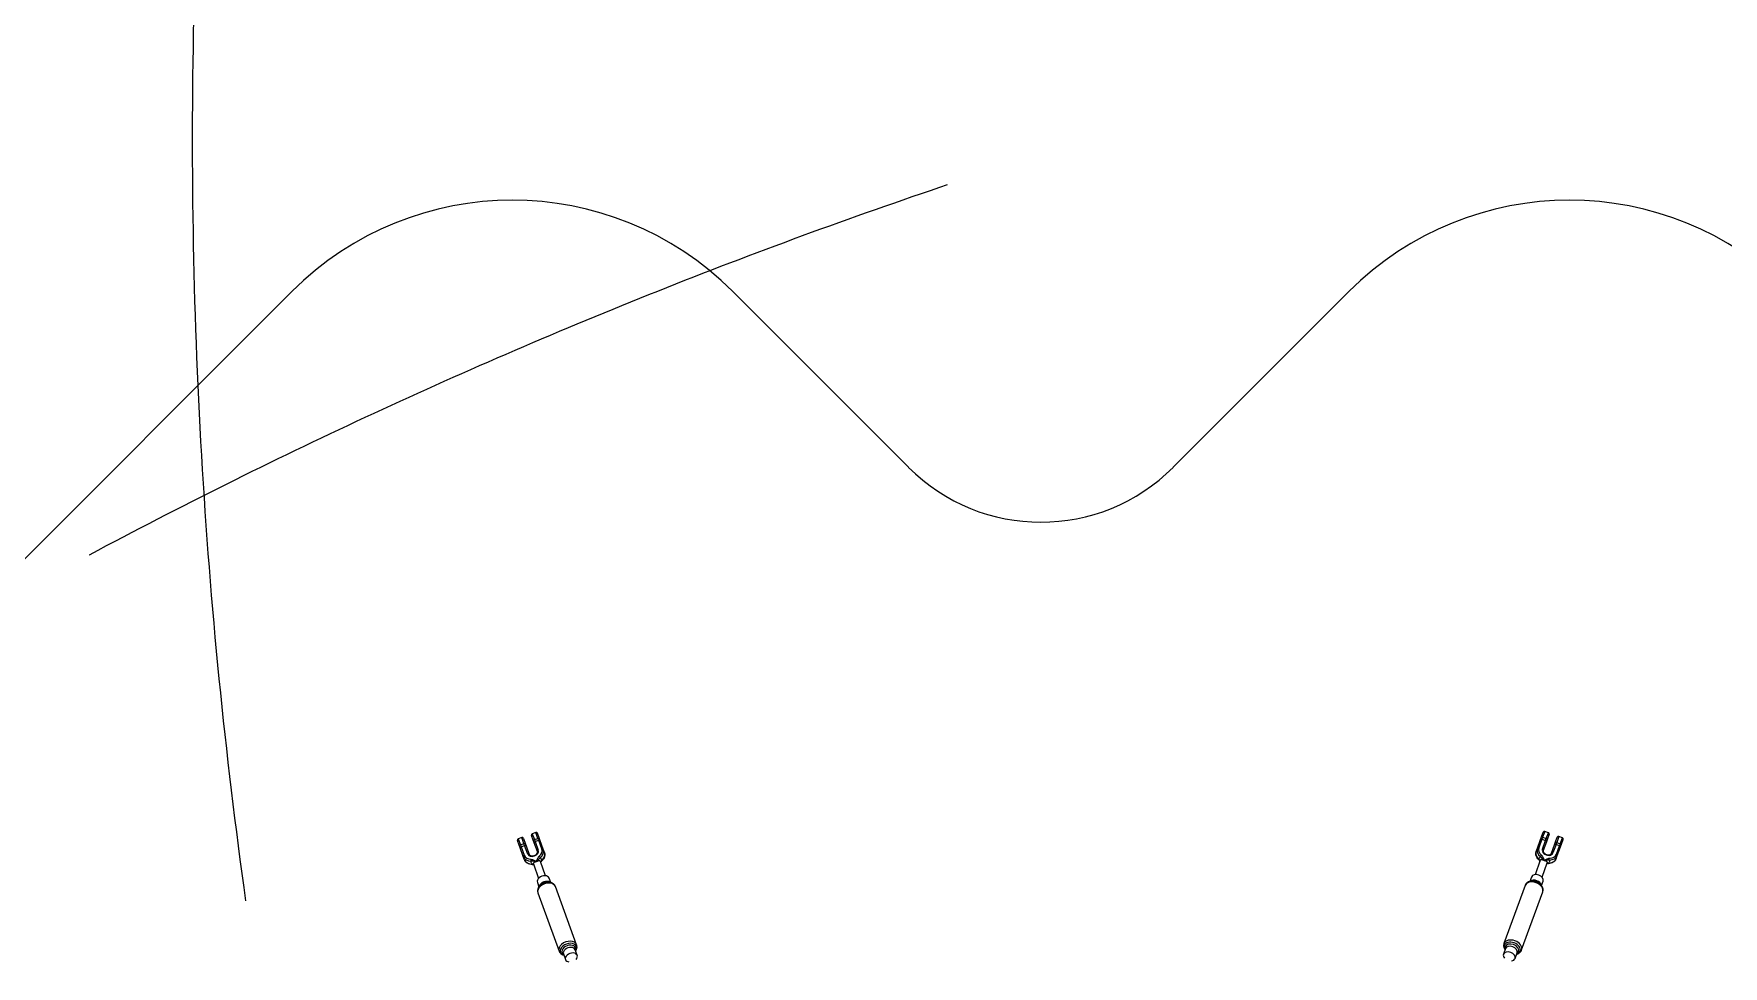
# Model space of a CAD drawing. Header units: millimetres. Extents: x -71377 to 516042, y -145869 to 441446.
# Drawn here: x 212327 to 215035, y 138813 to 140307 of the extents above; entities that cross this region are included whole.
import ezdxf

# ---------------------------------------------------------------- set-up
doc = ezdxf.new("R2010")
doc.units = ezdxf.units.MM
doc.header["$LTSCALE"] = 1000
doc.linetypes.add('_점선_M_', pattern=[3, 1.5, -1.5])
for name, color, linetype, lineweight in [('04', 4, 'Continuous', 5), ('09_HID', 9, '_점선_M_', 5), ('조경라인_dwg', 8, 'Continuous', 5)]:
    doc.layers.add(name, color=color, linetype=linetype, lineweight=lineweight)

# ---------------------------------------------------------------- blocks, each defined once
blk = doc.blocks.new('조경라인_dwg_A$C4b4f5580-7862184-지반층 배치도')
at = {"layer": '04'}
for p, q in [((-3998.1, -74.7), (-3993.1, -88.4)), ((-3987.5, -86.3), (-3992.5, -72.6)), ((-3964.9, -78.1), (-3969.9, -64.4)), ((-2361.8, -62.7), (-2366.7, -76.4)), ((-2361.1, -78.4), (-2356.1, -64.8)), ((-2338.6, -86.6), (-2333.6, -73)), ((-3978.5, -102.3), (-3970.1, -125.3)), ((-3958.8, -121.2), (-3967.2, -98.2)), ((-2364.5, -96.4), (-2372.8, -119.5)), ((-2361.6, -123.6), (-2353.2, -100.5)), ((-3972, -131.8), (-3969.5, -138.7)), ((-3965.1, -134.5), (-3965.8, -135)), ((-3955.9, -131.4), (-3956.7, -131.5)), ((-3950.7, -131.9), (-3953.2, -124.9)), ((-2378.5, -123.2), (-2381, -130.1)), ((-2374.9, -129.7), (-2375.7, -129.7)), ((-2365.9, -133.2), (-2366.6, -132.8)), ((-2362.2, -137), (-2359.7, -130)), ((-3971.2, -148.7), (-3937.2, -241.9)), ((-3909.1, -231.7), (-3943, -138.5)), ((-2388.7, -136.7), (-2422.6, -229.9)), ((-2394.4, -240.1), (-2360.5, -147)), ((-3908.2, -248.6), (-3911.5, -239.7)), ((-2420.2, -237.9), (-2423.5, -246.8)), ((-3930.3, -246.5), (-3927, -255.5)), ((-2404.7, -253.7), (-2401.4, -244.7))]:
    blk.add_line(p, q, dxfattribs=at)
at = {"layer": '04', "flags": 128}
for points in [[(-3971.1, -61.2), (-3974.5, -51.8), (-3980.2, -53.9), (-3976.7, -63.3), (-3971.1, -61.2), (-3970.5, -62.9), (-3969.9, -64.4), (-3975.6, -66.5), (-3970.6, -80.2)], [(-3960.7, -83.8), (-3962.6, -78.7), (-3967.6, -65), (-3969.2, -60.5), (-3972, -53)], [(-2370.9, -82.1), (-2369.1, -77), (-2364.1, -63.3), (-2362.5, -58.8), (-2359.7, -51.3)], [(-2360.6, -59.5), (-2361.2, -61.2), (-2361.8, -62.7), (-2356.1, -64.8), (-2355.6, -63.3), (-2355, -61.6), (-2351.5, -52.1), (-2357.2, -50.1), (-2360.6, -59.5), (-2355, -61.6)], [(-3992.7, -95.4), (-3994.6, -90.3), (-3999.5, -76.6), (-4001.2, -72.2), (-4003.9, -64.6)], [(-3999.3, -71.5), (-3998.7, -73.2), (-3998.1, -74.7), (-3992.5, -72.6), (-3993, -71.2), (-3993.6, -69.4), (-3997.1, -60), (-4002.7, -62.1), (-3999.3, -71.5), (-3993.6, -69.4)], [(-3994.5, -61.2), (-3991.8, -68.7), (-3990.1, -73.2), (-3985.2, -86.9)], [(-3972, -82.1), (-3977, -68.4), (-3978.6, -64), (-3981.4, -56.4)], [(-3976.7, -63.3), (-3976.1, -65), (-3975.6, -66.5)], [(-2350.3, -54.7), (-2353.1, -62.2), (-2354.7, -66.7), (-2359.7, -80.4)], [(-2346.5, -85.2), (-2341.6, -71.5), (-2339.9, -67), (-2337.2, -59.5)], [(-2332.4, -69.8), (-2329, -60.3), (-2334.6, -58.3), (-2338, -67.7), (-2332.4, -69.8), (-2333, -71.5), (-2333.6, -73), (-2339.2, -70.9), (-2344.2, -84.6)], [(-2338, -67.7), (-2338.7, -69.4), (-2339.2, -70.9)], [(-2339, -93.7), (-2337.1, -88.6), (-2332.2, -74.9), (-2330.5, -70.4), (-2327.8, -62.9)]]:
    blk.add_lwpolyline(points, dxfattribs=at)
at = {"layer": '04'}
for centre, start, end in [((-3979.5, -55.7), 110.0041, 199.9959), ((-3973.8, -53.7), 19.9818, 110.0463), ((-2357.9, -52), 69.9782, 159.9793), ((-2352.2, -54), 340.0047, 70.0204), ((-4002, -63.9), 110.012, 200.0082), ((-3996.4, -61.9), 20.0148, 109.9921), ((-2335.3, -60.2), 70.0229, 160.0109), ((-2329.7, -62.2), 340.0114, 69.9599)]:
    blk.add_arc(centre, 2, start, end, dxfattribs=at)
for centre, major_axis, ratio, start_param, end_param in [((-3999.3, -71.5), (1.88, 0.68), 0.003045, 3.141593, 4.712389), ((-3997.7, -76), (1.88, 0.68), 0.677633, 2.356194, 3.141593), ((-3997.7, -76), (1.88, 0.68), 0.677633, 1.570796, 2.356194), ((-3993.6, -69.4), (1.88, 0.68), 0.003045, 4.712389, 6.283185), ((-3992, -73.9), (1.88, 0.68), 0.677633, 0.785398, 1.570796), ((-3992, -73.9), (1.88, 0.68), 0.677633, 0, 0.785398), ((-3979, -83.2), (8.46, 3.08), 0.7354, 3.141593, 6.283185), ((-3976.7, -63.3), (1.88, 0.68), 0.003045, 3.141593, 4.712389), ((-3975.1, -67.8), (1.88, 0.68), 0.677633, 2.356194, 3.141593), ((-3975.1, -67.8), (1.88, 0.68), 0.677633, 1.570796, 2.356194), ((-3970.1, -81.4), (1.88, 0.68), 0.677633, 2.356194, 3.141593), ((-3970.1, -81.4), (1.88, 0.68), 0.677633, 1.570796, 2.356194), ((-3971.1, -61.2), (1.88, 0.68), 0.003045, 4.712389, 6.283185), ((-3969.5, -65.7), (1.88, 0.68), 0.677633, 0.785398, 1.570796), ((-3979, -83.2), (14.1, 5.1), 0.7354, 5.196894, 6.283185), ((-3969.5, -65.7), (1.88, 0.68), 0.677633, 0, 0.785398), ((-3978.6, -84.5), (16, 5.8), 0.7354, 5.196894, 6.283185), ((-3964.5, -79.4), (1.88, 0.68), 0.677633, 0.785398, 1.570796), ((-3964.5, -79.4), (1.88, 0.68), 0.677633, 0, 0.785398), ((-2353.1, -82.8), (-16, 5.8), 0.735099, 0, 1.086291), ((-2367.2, -77.7), (-1.88, 0.68), 0.67796, 5.497787, 6.283185), ((-2367.2, -77.7), (-1.88, 0.68), 0.67796, 4.712389, 5.497787), ((-2352.6, -81.5), (-14.1, 5.1), 0.735099, 0, 1.086291), ((-2362.2, -64), (-1.88, 0.68), 0.67796, 5.497787, 6.283185), ((-2362.2, -64), (-1.88, 0.68), 0.67796, 4.712389, 5.497787), ((-2360.6, -59.5), (-1.88, 0.68), 0.0026, 0, 1.570796), ((-2352.6, -81.5), (-8.46, 3.08), 0.735099, 0, 3.141593), ((-2361.6, -79.7), (-1.88, 0.68), 0.67796, 3.926991, 4.712389), ((-2361.6, -79.7), (-1.88, 0.68), 0.67796, 3.141593, 3.926991), ((-2356.6, -66), (-1.88, 0.68), 0.67796, 3.926991, 4.712389), ((-2355, -61.6), (-1.88, 0.68), 0.0026, 1.570796, 3.141593), ((-2356.6, -66), (-1.88, 0.68), 0.67796, 3.141593, 3.926991), ((-2339.7, -72.2), (-1.88, 0.68), 0.67796, 5.497787, 6.283185), ((-2339.7, -72.2), (-1.88, 0.68), 0.67796, 4.712389, 5.497787), ((-2338, -67.7), (-1.88, 0.68), 0.0026, 0, 1.570796), ((-2334, -74.2), (-1.88, 0.68), 0.67796, 3.926991, 4.712389), ((-2332.4, -69.8), (-1.88, 0.68), 0.0026, 1.570796, 3.141593), ((-2334, -74.2), (-1.88, 0.68), 0.67796, 3.141593, 3.926991), ((-3992.7, -89.6), (1.88, 0.68), 0.677633, 2.356194, 3.141593), ((-3978.6, -84.5), (16, 5.8), 0.7354, 3.141593, 4.227884), ((-3992.7, -89.6), (1.88, 0.68), 0.677633, 1.570796, 2.356194), ((-3979, -83.2), (14.1, 5.1), 0.7354, 3.141593, 4.227884), ((-3976.7, -89.6), (16, 5.8), 0.7354, 3.141593, 4.227884), ((-3987, -87.6), (1.88, 0.68), 0.677633, 0.785398, 1.570796), ((-3987, -87.6), (1.88, 0.68), 0.677633, 0, 0.785398), ((-3981.8, -96.1), (0.04, 2), 0.315622, 0.886738, 2.457535), ((-3980, -101.2), (0.04, 2), 0.315622, 2.457535, 3.141603), ((-3968.7, -91.3), (-1.32, 1.51), 0.315622, 3.82565, 5.396447), ((-3976.7, -89.6), (16, 5.8), 0.7354, 5.196894, 6.283185), ((-3966.8, -96.4), (-1.32, 1.51), 0.315622, 3.141582, 3.82565), ((-2355, -87.9), (-16, 5.8), 0.735099, 0, 1.086291), ((-2364.9, -94.7), (1.32, 1.51), 0.315774, 2.457098, 3.141601), ((-2363, -89.6), (1.32, 1.51), 0.315774, 0.886301, 2.457098), ((-2351.7, -99.4), (-0.04, 2), 0.315774, 3.141584, 3.826088), ((-2355, -87.9), (-16, 5.8), 0.735099, 2.055301, 3.141593), ((-2353.1, -82.8), (-16, 5.8), 0.735099, 2.055301, 3.141593), ((-2349.9, -94.3), (-0.04, 2), 0.315774, 3.826088, 5.396884), ((-2352.6, -81.5), (-14.1, 5.1), 0.735099, 2.055301, 3.141593), ((-2344.7, -85.9), (-1.88, 0.68), 0.67796, 5.497787, 6.283185), ((-2344.7, -85.9), (-1.88, 0.68), 0.67796, 4.712389, 5.497787), ((-2339, -87.9), (-1.88, 0.68), 0.67796, 3.926991, 4.712389), ((-2339, -87.9), (-1.88, 0.68), 0.67796, 3.141593, 3.926991), ((-3962.6, -128.4), (9.4, 3.42), 0.677633, 0, 3.141593), ((-3957.1, -143.6), (14.1, 5.1), 0.677633, 0, 3.141593), ((-3959.4, -137.3), (9.4, 3.42), 0.677633, 0.398195, 2.743398), ((-3958, -141.2), (12.7, 4.6), 0.677633, 1.171997, 1.969595), ((-3958.5, -139.7), (10.8, 3.9), 0.677633, 1.171997, 1.969595), ((-2374.6, -141.9), (-14.1, 5.1), 0.67796, 3.141593, 6.283185), ((-2372.3, -135.5), (-9.4, 3.42), 0.67796, 3.540799, 5.883979), ((-2369.1, -126.6), (-9.4, 3.42), 0.67796, 3.141593, 6.283185), ((-2373.7, -139.4), (-12.7, 4.6), 0.67796, 4.315647, 5.109131), ((-2373.2, -138), (-10.8, 3.9), 0.67796, 4.315647, 5.109131), ((-3923.2, -236.8), (14.1, 5.1), 0.677633, 0, 3.141593), ((-3922.3, -239.2), (12.7, 4.6), 0.677633, 0, 3.141593), ((-3921.7, -240.7), (10.8, 3.9), 0.677633, 0, 3.141593), ((-3920.9, -243.1), (9.4, 3.42), 0.677633, 0, 3.141593), ((-3921.7, -240.7), (10.8, 3.9), 0.677633, 5.772191, 6.283185), ((-3922.3, -239.2), (12.7, 4.6), 0.677633, 5.543665, 6.283185), ((-2414.1, -250.3), (-9.4, 3.42), 0.67796, 3.141593, 6.283185), ((-2409.4, -237.4), (-12.7, 4.6), 0.67796, 0, 0.739521), ((-2408.5, -235), (-14.1, 5.1), 0.67796, 3.141593, 6.283185), ((-2409.4, -237.4), (-12.7, 4.6), 0.67796, 3.141593, 6.283185), ((-2409.9, -238.9), (-10.8, 3.9), 0.67796, 0, 0.510995), ((-2409.9, -238.9), (-10.8, 3.9), 0.67796, 3.141593, 6.283185), ((-2410.8, -241.3), (-9.4, 3.42), 0.67796, 3.141593, 6.283185), ((-2409.4, -237.4), (-12.7, 4.6), 0.67796, 2.402072, 3.141593), ((-2409.9, -238.9), (-10.8, 3.9), 0.67796, 2.630598, 3.141593), ((-3922.3, -239.2), (12.7, 4.6), 0.677633, 3.141593, 3.881113), ((-3921.7, -240.7), (10.8, 3.9), 0.677633, 3.141593, 3.652587), ((-3917.6, -252.1), (9.4, 3.42), 0.677633, 0, 3.141593), ((-3917.6, -252.1), (9.4, 3.42), 0.677633, 3.141593, 4.068893), ((-3917.6, -252.1), (9.4, 3.42), 0.677633, 5.355885, 6.283185), ((-2414.1, -250.3), (-9.4, 3.42), 0.67796, 0, 0.927301), ((-2414.1, -250.3), (-9.4, 3.42), 0.67796, 2.214292, 3.141593)]:
    blk.add_ellipse(centre, major_axis=major_axis, ratio=ratio, start_param=start_param, end_param=end_param, dxfattribs=at)
for points, knots in [([(-2359.7, -80.4), (-2359.8, -80.8), (-2359.9, -81.3), (-2359.8, -82.2), (-2359.7, -82.5), (-2359.5, -83.1), (-2359.2, -83.6), (-2358.9, -84), (-2358.7, -84.3), (-2358.2, -84.9), (-2357.7, -85.4), (-2356.7, -86.2), (-2355.9, -86.6), (-2354.6, -87.2), (-2353.7, -87.5), (-2352.7, -87.6), (-2351.8, -87.7), (-2350.9, -87.7), (-2349.6, -87.6), (-2348.6, -87.2), (-2348, -86.9), (-2347.4, -86.5), (-2347.1, -86.2), (-2346.8, -85.7), (-2346.6, -85.4), (-2346.5, -85.2)], [0, 0, 0, 0, 0.132813, 0.132813, 0.15625, 0.1875, 0.25, 0.25, 0.28125, 0.3125, 0.375, 0.375, 0.5, 0.5, 0.5625, 0.625, 0.625, 0.6875, 0.75, 0.8125, 0.84375, 0.875, 0.9375, 0.9375, 1, 1, 1, 1]), ([(-3980, -103.2), (-3981.5, -103.1), (-3982.9, -102.9), (-3985.6, -102.2), (-3987.4, -101.5), (-3989, -100.3), (-3990, -99.5), (-3990.9, -98.6), (-3991.8, -97.4), (-3992.4, -96.3), (-3992.6, -95.7), (-3992.7, -95.4)], [0, 0, 0, 0, 0.25, 0.25, 0.5, 0.625, 0.625, 0.75, 0.875, 0.9375, 1, 1, 1, 1]), ([(-3985.2, -86.9), (-3985.1, -87.1), (-3985, -87.4), (-3984.6, -87.8), (-3984.4, -88.1), (-3983.9, -88.5), (-3983.3, -88.8), (-3982.7, -89.1), (-3981.8, -89.3), (-3981.3, -89.4), (-3980.3, -89.5), (-3979.2, -89.4), (-3977.7, -89.1), (-3976.4, -88.6), (-3975.5, -88.2), (-3974.7, -87.7), (-3974.3, -87.4), (-3973.6, -86.8), (-3973.3, -86.5), (-3972.8, -85.8), (-3972.3, -85.1), (-3972, -84.4), (-3971.9, -83.7), (-3971.8, -83.4), (-3971.8, -82.7), (-3971.9, -82.4), (-3972, -82.1)], [0, 0, 0, 0, 0.0625, 0.0625, 0.125, 0.15625, 0.1875, 0.25, 0.28125, 0.34375, 0.34375, 0.4375, 0.5, 0.5625, 0.625, 0.625, 0.6875, 0.6875, 0.75, 0.75, 0.8125, 0.875, 0.875, 0.9375, 0.9375, 1, 1, 1, 1]), ([(-3982.3, -94.8), (-3981.8, -94.8), (-3980.9, -94.9), (-3980.1, -95.1), (-3978.9, -95.4), (-3977.6, -96), (-3976, -97), (-3974.7, -97.8), (-3973.9, -98.3), (-3973.5, -98.4)], [0, 0, 0, 0, 0.125, 0.25, 0.25, 0.5, 0.6875, 0.875, 1, 1, 1, 1]), ([(-3980.4, -102.7), (-3980.6, -102.4), (-3980.9, -102.1), (-3981.5, -101.2), (-3981.7, -100.7), (-3982.1, -99.6), (-3982.2, -99.1), (-3982.3, -98.2), (-3982.3, -97.9), (-3982.2, -97.6)], [0, 0, 0, 0, 0.1875, 0.1875, 0.5, 0.5, 0.8125, 0.8125, 1, 1, 1, 1]), ([(-3973.5, -98.4), (-3973.5, -98.4), (-3973.6, -98.4), (-3973.8, -98.4), (-3974.2, -98.4), (-3975.1, -98.3), (-3976.2, -98.2), (-3977.4, -98.1), (-3978.6, -97.9), (-3979.4, -97.8), (-3980.3, -97.6), (-3981.1, -97.6), (-3981.9, -97.6), (-3982.2, -97.6)], [0, 0, 0, 0, 0.005859, 0.015625, 0.046875, 0.125, 0.25, 0.375, 0.5, 0.6875, 0.6875, 0.875, 1, 1, 1, 1]), ([(-3973.5, -98.4), (-3973.9, -98.6), (-3974.3, -98.7), (-3975, -99), (-3975.5, -99.2), (-3976.2, -99.4), (-3976.8, -99.7), (-3977.5, -100), (-3977.9, -100.3), (-3978.2, -100.6), (-3978.5, -101), (-3978.7, -101.6), (-3978.6, -102), (-3978.5, -102.3)], [0, 0, 0, 0, 0.125, 0.125, 0.25, 0.3125, 0.375, 0.5, 0.625, 0.625, 0.75, 0.875, 1, 1, 1, 1]), ([(-3973.5, -98.4), (-3973.3, -98.1), (-3973, -97.4), (-3972.7, -96.3), (-3972.3, -95.2), (-3971.8, -93.7), (-3971.3, -92.7), (-3970.6, -91.6), (-3970.1, -90.9), (-3969.5, -90.3), (-3969.1, -90)], [0, 0, 0, 0, 0.125, 0.25, 0.375, 0.5, 0.75, 0.75, 0.875, 1, 1, 1, 1]), ([(-3967.4, -92.2), (-3967.6, -92.4), (-3968.1, -92.8), (-3968.8, -93.5), (-3969.5, -94.2), (-3970.1, -94.9), (-3970.8, -95.7), (-3971.6, -96.5), (-3972.3, -97.3), (-3972.9, -97.9), (-3973.2, -98.2), (-3973.4, -98.3), (-3973.4, -98.4), (-3973.5, -98.4), (-3973.5, -98.4)], [0, 0, 0, 0, 0.125, 0.25, 0.375, 0.5, 0.625, 0.75, 0.875, 0.9375, 0.96875, 0.984375, 0.992188, 1, 1, 1, 1]), ([(-3967.2, -98.2), (-3967.3, -97.9), (-3967.6, -97.5), (-3968.1, -97.1), (-3968.5, -97.1), (-3968.9, -97.1), (-3969.4, -97.1), (-3970.2, -97.3), (-3970.8, -97.5), (-3971.5, -97.7), (-3972, -97.9), (-3972.8, -98.2), (-3973.1, -98.3), (-3973.5, -98.4)], [0, 0, 0, 0, 0.125, 0.25, 0.375, 0.375, 0.5, 0.625, 0.6875, 0.75, 0.875, 0.875, 1, 1, 1, 1]), ([(-3967.4, -92.2), (-3967.1, -92.4), (-3966.9, -92.6), (-3966.4, -93.3), (-3966.2, -93.8), (-3965.8, -94.9), (-3965.6, -95.5), (-3965.5, -96.5), (-3965.5, -96.9), (-3965.5, -97.3)], [0, 0, 0, 0, 0.1875, 0.1875, 0.5, 0.5, 0.8125, 0.8125, 1, 1, 1, 1]), ([(-3960.7, -83.8), (-3960.2, -85.2), (-3960, -86.8), (-3960.3, -89.3), (-3960.7, -91.2), (-3961.5, -93), (-3962.6, -94.7), (-3963.7, -96.1), (-3965, -97.4), (-3965.5, -97.9)], [0, 0, 0, 0, 0.3125, 0.3125, 0.5, 0.6875, 0.6875, 0.875, 1, 1, 1, 1]), ([(-2366.2, -96.2), (-2367, -95.4), (-2368.5, -93.9), (-2370, -91.6), (-2370.7, -90), (-2371.3, -88.2), (-2371.5, -86.9), (-2371.6, -85.1), (-2371.5, -83.8), (-2371.2, -82.6), (-2370.9, -82.1)], [0, 0, 0, 0, 0.1875, 0.375, 0.5, 0.5, 0.75, 0.75, 0.875, 1, 1, 1, 1]), ([(-2366.2, -95.6), (-2366.2, -95.2), (-2366.2, -94.8), (-2366.1, -93.7), (-2365.9, -93.1), (-2365.5, -92), (-2365.3, -91.6), (-2364.8, -90.9), (-2364.6, -90.7), (-2364.3, -90.5)], [0, 0, 0, 0, 0.1875, 0.1875, 0.5, 0.5, 0.8125, 0.8125, 1, 1, 1, 1]), ([(-2358.2, -96.7), (-2358.6, -96.6), (-2358.9, -96.4), (-2359.7, -96.2), (-2360.2, -96), (-2360.9, -95.8), (-2361.5, -95.6), (-2362.2, -95.4), (-2362.7, -95.3), (-2363.2, -95.3), (-2363.6, -95.4), (-2364.1, -95.8), (-2364.4, -96.2), (-2364.5, -96.4)], [0, 0, 0, 0, 0.125, 0.125, 0.25, 0.3125, 0.375, 0.5, 0.625, 0.625, 0.75, 0.875, 1, 1, 1, 1]), ([(-2358.2, -96.7), (-2358.2, -96.7), (-2358.2, -96.6), (-2358.4, -96.5), (-2358.7, -96.2), (-2359.3, -95.6), (-2360.1, -94.8), (-2360.9, -93.9), (-2361.7, -93), (-2362.2, -92.4), (-2362.9, -91.7), (-2363.4, -91.2), (-2364.1, -90.7), (-2364.3, -90.5)], [0, 0, 0, 0, 0.005859, 0.015625, 0.046875, 0.125, 0.25, 0.375, 0.5, 0.6875, 0.6875, 0.875, 1, 1, 1, 1]), ([(-2362.6, -88.3), (-2362.2, -88.6), (-2361.6, -89.2), (-2361.1, -89.9), (-2360.4, -90.9), (-2359.8, -92.2), (-2359.2, -94), (-2358.7, -95.4), (-2358.4, -96.3), (-2358.2, -96.7)], [0, 0, 0, 0, 0.125, 0.25, 0.25, 0.5, 0.6875, 0.875, 1, 1, 1, 1]), ([(-2358.2, -96.7), (-2357.8, -96.5), (-2357.1, -96.2), (-2356.2, -95.6), (-2355.2, -95), (-2353.9, -94.2), (-2352.8, -93.7), (-2351.6, -93.3), (-2350.7, -93.2), (-2349.9, -93.1), (-2349.4, -93.1)], [0, 0, 0, 0, 0.125, 0.25, 0.375, 0.5, 0.75, 0.75, 0.875, 1, 1, 1, 1]), ([(-2349.5, -95.9), (-2349.8, -95.9), (-2350.4, -95.8), (-2351.4, -95.9), (-2352.3, -96), (-2353.3, -96.2), (-2354.3, -96.3), (-2355.5, -96.5), (-2356.6, -96.6), (-2357.4, -96.6), (-2357.8, -96.7), (-2358, -96.7), (-2358.1, -96.7), (-2358.2, -96.7), (-2358.2, -96.7)], [0, 0, 0, 0, 0.125, 0.25, 0.375, 0.5, 0.625, 0.75, 0.875, 0.9375, 0.96875, 0.984375, 0.992188, 1, 1, 1, 1]), ([(-2353.2, -100.5), (-2353.1, -100.3), (-2353, -99.8), (-2353.2, -99.2), (-2353.4, -98.9), (-2353.8, -98.6), (-2354.2, -98.3), (-2354.9, -98), (-2355.5, -97.7), (-2356.2, -97.4), (-2356.7, -97.2), (-2357.4, -97), (-2357.8, -96.8), (-2358.2, -96.7)], [0, 0, 0, 0, 0.125, 0.25, 0.375, 0.375, 0.5, 0.625, 0.6875, 0.75, 0.875, 0.875, 1, 1, 1, 1]), ([(-2339, -93.7), (-2339.2, -94.3), (-2339.5, -94.8), (-2340.1, -95.9), (-2340.8, -96.9), (-2342.1, -98.2), (-2343.2, -99), (-2344.9, -100), (-2346.8, -100.8), (-2349.5, -101.3), (-2351, -101.4), (-2351.7, -101.4)], [0, 0, 0, 0, 0.125, 0.125, 0.25, 0.375, 0.5, 0.5, 0.75, 0.875, 1, 1, 1, 1]), ([(-2349.5, -95.9), (-2349.4, -96.2), (-2349.4, -96.5), (-2349.4, -97.3), (-2349.6, -97.9), (-2350, -99), (-2350.2, -99.5), (-2350.8, -100.4), (-2351, -100.7), (-2351.3, -101)], [0, 0, 0, 0, 0.1875, 0.1875, 0.5, 0.5, 0.8125, 0.8125, 1, 1, 1, 1]), ([(-3965.8, -135), (-3966.9, -135.8), (-3968, -136.8), (-3969.7, -138.9), (-3970.7, -140.6), (-3971.6, -143.4), (-3971.8, -145), (-3971.7, -146.9), (-3971.5, -147.8), (-3971.2, -148.7)], [0, 0, 0, 0, 0.25, 0.25, 0.5, 0.625, 0.8125, 0.8125, 1, 1, 1, 1]), ([(-3943, -138.5), (-3943.2, -137.7), (-3943.6, -137), (-3944.3, -136), (-3945, -135.1), (-3946.3, -133.9), (-3948.5, -132.5), (-3951.1, -131.7), (-3953.8, -131.4), (-3955.2, -131.4), (-3955.9, -131.4)], [0, 0, 0, 0, 0.15625, 0.15625, 0.25, 0.375, 0.5, 0.75, 0.875, 1, 1, 1, 1]), ([(-2375.7, -129.7), (-2377.2, -129.6), (-2378.5, -129.6), (-2381.2, -130.1), (-2382.5, -130.5), (-2384.2, -131.4), (-2385.6, -132.3), (-2386.8, -133.4), (-2387.9, -135), (-2388.4, -135.8), (-2388.7, -136.7)], [0, 0, 0, 0, 0.25, 0.25, 0.5, 0.5, 0.625, 0.8125, 0.8125, 1, 1, 1, 1]), ([(-2360.5, -147), (-2360.2, -146.2), (-2360.1, -145.5), (-2359.9, -144.2), (-2359.9, -143.1), (-2360.1, -141.3), (-2360.9, -138.8), (-2362.4, -136.5), (-2364.3, -134.5), (-2365.3, -133.7), (-2365.9, -133.2)], [0, 0, 0, 0, 0.15625, 0.15625, 0.25, 0.375, 0.5, 0.75, 0.875, 1, 1, 1, 1]), ([(-3937.2, -241.9), (-3937.1, -242.3), (-3936.9, -242.7), (-3936.5, -243.5), (-3936.3, -243.9), (-3935.5, -244.9), (-3934.5, -246.1), (-3933.2, -246.9), (-3931.7, -247.8), (-3930.6, -248.2), (-3929.5, -248.5)], [0, 0, 0, 0, 0.125, 0.125, 0.25, 0.25, 0.5, 0.6875, 0.6875, 1, 1, 1, 1]), ([(-3910.7, -241.7), (-3910.1, -240.8), (-3909.5, -239.8), (-3908.9, -238.1), (-3908.7, -237.5), (-3908.4, -235.7), (-3908.4, -234.6), (-3908.7, -232.9), (-3908.8, -232.3), (-3909.1, -231.7)], [0, 0, 0, 0, 0.3125, 0.3125, 0.5, 0.5, 0.8125, 0.8125, 1, 1, 1, 1]), ([(-2422.6, -229.9), (-2422.8, -230.3), (-2422.9, -230.7), (-2423.1, -231.6), (-2423.1, -232), (-2423.2, -233.3), (-2423.2, -234.8), (-2422.7, -236.3), (-2422.1, -238), (-2421.6, -239), (-2420.9, -239.9)], [0, 0, 0, 0, 0.125, 0.125, 0.25, 0.25, 0.5, 0.6875, 0.6875, 1, 1, 1, 1]), ([(-2402.1, -246.7), (-2401, -246.4), (-2400, -246), (-2398.5, -245.1), (-2397.9, -244.8), (-2396.6, -243.6), (-2395.8, -242.8), (-2394.9, -241.3), (-2394.6, -240.7), (-2394.4, -240.1)], [0, 0, 0, 0, 0.3125, 0.3125, 0.5, 0.5, 0.8125, 0.8125, 1, 1, 1, 1])]:
    blk.add_open_spline(points, degree=3, knots=knots, dxfattribs=at)
for points in [[(-3980.4, -102.7), (-3980, -102.8), (-3979.3, -102.9), (-3978.5, -103.2), (-3978.1, -103.3)], [(-3978.1, -103.5), (-3978.4, -103.4), (-3979, -103.2), (-3979.6, -103.2), (-3980, -103.2)], [(-3966.8, -99.2), (-3966.7, -98.8), (-3966.2, -98.2), (-3965.8, -97.6), (-3965.5, -97.3)], [(-3965.5, -97.9), (-3965.8, -98.1), (-3966.2, -98.6), (-3966.6, -99.1), (-3966.8, -99.3)], [(-2366.2, -95.6), (-2365.9, -95.8), (-2365.4, -96.4), (-2365, -97.1), (-2364.8, -97.5)], [(-2364.9, -97.6), (-2365.1, -97.4), (-2365.5, -96.9), (-2365.9, -96.4), (-2366.2, -96.2)], [(-2353.6, -101.6), (-2353.2, -101.4), (-2352.4, -101.2), (-2351.7, -101), (-2351.3, -101)], [(-2351.7, -101.4), (-2352, -101.4), (-2352.7, -101.5), (-2353.3, -101.6), (-2353.6, -101.7)]]:
    blk.add_open_spline(points, degree=3, dxfattribs=at)
blk = doc.blocks.new('조경라인_dwg-6847807-지반층 배치도')
at = {"layer": '04'}
for p, q in [((211573.5, 138727.3), (212740.2, 139894)), ((213447.3, 139894), (213729, 139612.4)), ((214153.2, 139612.4), (214434.9, 139894))]:
    blk.add_line(p, q, dxfattribs=at)
for centre, radius, start, end in [((213093.8, 139540.5), 500, 45.0002, 135.0002), ((214788.4, 139540.5), 500, 44.9998, 134.9998), ((213941.1, 139824.5), 300, 225.0002, 314.9998)]:
    blk.add_arc(centre, radius, start, end, dxfattribs=at)
at = {"layer": '09_HID'}
for centre, radius, start, end in [((221340.7, 140135), 8759.2, 158.55408, 234.70041), ((216693.9, 131441.3), 9099.1, 51.93229, 151.84447)]:
    blk.add_arc(centre, radius, start, end, dxfattribs=at)
blk.add_blockref('조경라인_dwg_A$C4b4f5580-7862184-지반층 배치도', (217106, 139078.9))

msp = doc.modelspace()

# ---------------------------------------------------------------- block references
at = {"layer": '조경라인_dwg', "rotation": 8.537736462515947e-07}
msp.add_blockref('조경라인_dwg-6847807-지반층 배치도', (0, 0), dxfattribs=at)

doc.saveas('drawing.dxf')
